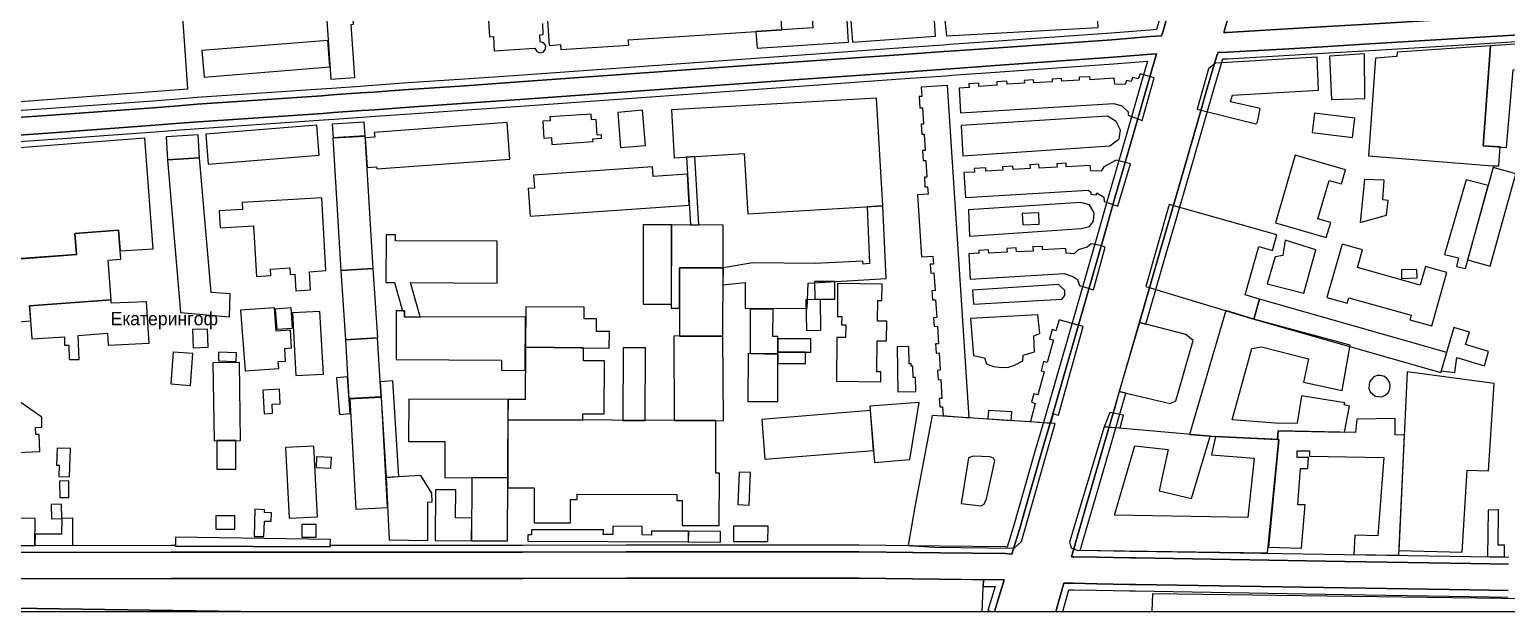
# Model space of a CAD drawing. Extents: x -1571 to 863, y -881 to 2148.
# Drawn here: x -687 to -16, y -850 to -586 of the extents above; entities that cross this region are included whole.
import ezdxf

# ---------------------------------------------------------------- set-up
doc = ezdxf.new("R2010")
doc.units = 0
for name, color, linetype in [('AREAS', 62, 'CONTINUOUS'), ('BUILDINGS_CONTEXT', 9, 'CONTINUOUS'), ('LABELS', 7, 'CONTINUOUS'), ('LAND_EDGE', 8, 'CONTINUOUS'), ('ROADS_CITY', 8, 'CONTINUOUS'), ('SIDEWALKS', 9, 'CONTINUOUS'), ('WATER', 5, 'CONTINUOUS')]:
    doc.layers.add(name, color=color, linetype=linetype)

msp = doc.modelspace()

# ---------------------------------------------------------------- linework, layer by layer
at = {"layer": 'AREAS'}
for points in [[(-96.2, -597.8), (-95.4, -617.5), (-80.2, -617), (-80.3, -596.8)], [(-263.6, -629.3), (-262.8, -643), (-196, -638.5), (-191.8, -635.3), (-191.2, -631.4), (-193.2, -627.5), (-197.1, -625.1)], [(-260.3, -667.6), (-259.8, -679.6), (-209, -676), (-205.2, -675.1), (-203.5, -672.8), (-203.1, -669), (-205.2, -665.3), (-209.2, -664.2)], [(-124.6, -701.2), (-107.9, -705.5), (-102.5, -685.8), (-116.4, -681.3), (-117.4, -688.4), (-120.9, -688.9)], [(-258.4, -704.1), (-257.9, -710.4), (-217.9, -708.1), (-216.5, -706.5), (-216.5, -704.2), (-219.4, -701.5)], [(-191.745, -750.167), (-168.7, -755.6), (-166, -754.4), (-158.2, -726.9), (-161.5, -724.2), (-182.609, -718.714)], [(-263.6, -801), (-254.6, -802.1), (-253.1, -801.3), (-252.1, -798.9), (-248.3, -781.6), (-248.9, -780.4), (-250.4, -779.8), (-258, -779.5), (-260.3, -780.2)], [(-620.5, -820.3), (-550.2, -820.7), (-550.1, -817.3), (-620.5, -816.3)], [(-820.765, -843.231), (-814.42, -843.369), (-793, -843.6), (-793.1, -847), (-590.8, -850), (-254, -850), (-253.412, -835.602), (-273.371, -835.4), (-310.041, -834.9), (-415.694, -834.9), (-462.894, -835), (-547.696, -835), (-622.492, -835.1), (-702.71, -835.2), (-770.613, -834.9), (-799.174, -834.9), (-802.2, -837.4), (-819.8, -837), (-819.8, -841.3)], [(-177, -850), (117.9, -850), (118, -846), (-176.7, -842)]]:
    msp.add_lwpolyline(points, close=True, dxfattribs=at)
at = {"layer": 'BUILDINGS_CONTEXT'}
for points in [[(-314.7, -591.5), (-317.1, -553.8), (-332.9, -554.8), (-330.9, -584.9), (-356.8, -586.6), (-356.3, -594.2)], [(-233.7, -569.3), (-256.1, -571.2), (-257.1, -557.4), (-273.4, -558.3), (-270.3, -588.6), (-201.3, -584.7), (-202.3, -566.7), (-209.7, -567), (-227.1, -568.7), (-227.4, -565.1), (-234, -565.8)], [(-753, -623), (-614.9, -612.7), (-618.1, -566.9), (-664.8, -569.8), (-664.9, -567.8), (-704.8, -571.1), (-704.7, -572.2), (-736.9, -576), (-754.4, -621.5)], [(-452, -574.6), (-450.8, -592.9), (-445.6, -592.5), (-445.4, -594.8), (-414.6, -592.8), (-414.8, -590.4), (-345, -585.8), (-346.3, -565.9), (-353.8, -566.4), (-353.4, -572.5), (-360.6, -573), (-360.9, -569.3), (-400.2, -571.9), (-399.9, -575.8), (-410.3, -576.5), (-410.7, -571.9), (-417.5, -572.4), (-417.5, -573.5), (-445.2, -575.4), (-445.2, -574.1)], [(-549.9, -608.3), (-539, -607.5), (-540.7, -583.4), (-539.6, -583.3), (-540.2, -574.3), (-552.2, -574.8)], [(-275.893, -578.999), (-313.7, -581.7), (-313.007, -591.401), (-275.2, -588.7)], [(60.6, -587.7), (-23.1, -593.1), (-26.4, -638.5), (-15.9, -639.2), (-12.8, -604), (51.5, -602), (51.6, -604), (61.5, -603.6)], [(-551.3, -590.6), (-608.5, -595.2), (-607.527, -607.302), (-550.327, -602.702)], [(-78.6, -643), (-22.2, -647.6), (-19.3, -647.6), (-18.7, -639), (-26.4, -638.5), (-23.1, -593.1), (-65.5, -595.9), (-65.7, -598), (-75.4, -598.7)], [(-151.2, -603.5), (-156.3, -621.9), (-129.7, -628.5), (-129, -627.7), (-127.7, -621.5), (-141.2, -618.6), (-140.3, -615.5), (-101.2, -613.3), (-101.9, -598.2), (-148.1, -600.9)], [(-263.9, -623.6), (-194.2, -619.3), (-190.6, -620.3), (-187.7, -623), (-187.7, -624.6), (-181.4, -627), (-175.9, -607.7), (-182.3, -605.8), (-183.1, -608.1), (-185.8, -607.5), (-186.3, -609.3), (-188.5, -608.8), (-189, -610.6), (-193.8, -610.5), (-194, -607.8), (-205, -608.5), (-205.1, -607.1), (-210, -607.4), (-210, -608.7), (-217.9, -609.2), (-218, -607.9), (-222.3, -608.2), (-222.2, -609.4), (-230.6, -609.9), (-230.7, -608.5), (-234.9, -608.8), (-234.8, -610.1), (-242.7, -610.5), (-242.8, -609.1), (-247.4, -609.4), (-247.3, -611), (-255.5, -611.5), (-255.6, -610.1), (-260.1, -610.4), (-260, -612), (-264.5, -612.3)], [(-393.9, -643.9), (-362.1, -642), (-360.5, -669.4), (-299.1, -665.8), (-302, -616.8), (-395.2, -622.2)], [(-272.1, -757), (-271.8, -761), (-259.9, -762), (-269.8, -611.1), (-281.7, -611.9), (-281.4, -616.1), (-282.6, -616.1), (-282.3, -621.2), (-281.1, -621.2), (-280.7, -628.6), (-281.8, -628.7), (-281.5, -633.2), (-280.4, -633.2), (-279.9, -640.6), (-281.1, -640.7), (-280.8, -645.2), (-279.6, -645.1), (-279.1, -652.7), (-280.3, -652.7), (-280.1, -657.2), (-278.8, -657.1), (-278.6, -660.5), (-283.4, -660.8), (-281.6, -689), (-276.4, -688.7), (-276.2, -692.2), (-277.7, -692.3), (-277.4, -696.3), (-276, -696.2), (-275.4, -704.2), (-276.9, -704.3), (-276.6, -708.4), (-275.2, -708.4), (-274.7, -716.5), (-276.1, -716.6), (-275.8, -720.5), (-274.4, -720.4), (-273.9, -728.4), (-275.2, -728.5), (-274.9, -732.7), (-273.6, -732.6), (-273.1, -740.4), (-274.4, -740.5), (-274.1, -744.8), (-272.8, -744.7), (-272.3, -753.2), (-273.5, -753.2), (-273.2, -757.1)], [(-419.6, -623.3), (-418.3, -639.3), (-406.993, -638.381), (-408.293, -622.381)], [(-84.8, -625.9), (-103.1, -623.7), (-104.159, -632.505), (-85.859, -634.705)], [(-605.6, -646.9), (-555.186, -642.799), (-556.3, -629.1), (-606.714, -633.201)], [(-548.952, -634.903), (-534.4, -634.1), (-534.748, -627.797), (-549.3, -628.6)], [(-469.8, -627.9), (-530.2, -632.4), (-530, -634.6), (-534.3, -634.9), (-533.5, -648.4), (-529.2, -648.1), (-529.1, -649), (-468.6, -644.5)], [(-431.5, -626.7), (-431.7, -624.1), (-450.4, -625.4), (-450.3, -627.1), (-453.7, -627.3), (-453.2, -635), (-449.7, -634.7), (-449.5, -637.9), (-430.8, -636.6), (-430.9, -635.3), (-426.9, -635), (-427, -633.5), (-428.9, -633.7), (-429.4, -626.5)], [(-708.4, -691.2), (-665.5, -687.8), (-666.2, -678.3), (-646.4, -676.8), (-645.7, -686.2), (-630.7, -685.3), (-634.5, -635.1), (-738.6, -643), (-736.7, -668.6), (-772.6, -671.3), (-794.6, -730.4), (-706.1, -723.7)], [(-624.1, -644.9), (-609.6, -644), (-610.252, -633.497), (-624.752, -634.397)], [(-545.4, -695.2), (-530.7, -694.3), (-534.391, -634.012), (-549.091, -634.912)], [(-609.6, -644), (-624.1, -644.9), (-618.3, -714.2), (-596, -716.2), (-595.6, -705.7), (-604.3, -705.2)], [(-388.3, -643.6), (-386.588, -674.609), (-382.8, -674.4), (-384.512, -643.391)], [(-111.8, -642.7), (-120.7, -673.5), (-97.7, -680.2), (-95.7, -673.4), (-101.5, -671.7), (-96.4, -654.2), (-90.8, -655.8), (-89, -649.4)], [(-460.3, -657.9), (-459.4, -670.5), (-387.1, -665.4), (-387.9, -651.4), (-403.5, -652.5), (-403.8, -648), (-457.8, -651.9), (-457.4, -657.7)], [(-200, -650), (-204.7, -649.9), (-204.9, -647.4), (-215.8, -648.1), (-215.9, -646.4), (-220.1, -646.7), (-220, -648.2), (-228.2, -648.7), (-228.3, -646.9), (-232.4, -647.2), (-232.3, -648.8), (-240, -649.3), (-240.1, -647.7), (-244.8, -648), (-244.7, -649.6), (-252.3, -650), (-252.4, -648.5), (-257.6, -648.8), (-257.5, -650.4), (-262.3, -650.7), (-261.6, -662), (-205.8, -658.6), (-204.6, -659.6), (-204.7, -660.4), (-202.3, -660.8), (-201.9, -659.8), (-198.7, -661.9), (-198.6, -663.8), (-192.4, -665.9), (-186.7, -646.7), (-193.1, -645), (-198.8, -648)], [(-23.238, -693.195), (-11.6, -651.3), (-21.931, -648.43), (-33.568, -690.326)], [(-82.3, -673.3), (-70.4, -670), (-69.6, -663.3), (-72, -663.1), (-71.4, -654.1), (-80.4, -653.8)], [(-34.4, -694.3), (-24.2, -656.6), (-34.2, -653.9), (-44, -687.8), (-37.6, -689.4), (-38.6, -693.3)], [(-552.2, -695.2), (-554.1, -662.1), (-590.2, -664.2), (-590, -667.4), (-600.7, -668), (-600.2, -675.7), (-585, -674.9), (-583.7, -697.8), (-577.2, -697.4), (-577.3, -694.5), (-568.6, -693.9), (-568.4, -697), (-566.3, -696.8), (-565.9, -704.3), (-559.2, -703.9), (-559.7, -695.7)], [(-358.2, -691.7), (-371.7, -694), (-371.8, -701.7), (-361.7, -700.6), (-361.7, -712.2), (-333.6, -712.4), (-333.1, -700.9), (-297.6, -698.7), (-299.1, -665.8), (-306.3, -666.2), (-305.2, -692), (-308.1, -692.3), (-308.2, -690.9), (-329.9, -691.9)], [(-228.1, -674.1), (-228.3, -669), (-235.796, -669.294), (-235.596, -674.394)], [(-169.1, -665.1), (-179.7, -702.4), (-130.6, -717.2), (-128, -708.1), (-134.6, -706.2), (-128.3, -684.3), (-122.1, -686), (-120.1, -679)], [(-645.4, -690), (-646.4, -676.8), (-666.2, -678.3), (-665.5, -687.8), (-701.3, -690.4), (-699.2, -719), (-686.3, -718), (-686.8, -711.2), (-649.8, -708.4), (-651.1, -690.4)], [(-408.1, -710.4), (-395.2, -710.4), (-395.2, -674.4), (-408.1, -674.4)], [(-371.7, -674.5), (-395.2, -674.4), (-395.3, -712.2), (-391.6, -712.2), (-391.5, -694), (-371.7, -694)], [(-509.3, -716.2), (-513.7, -700.6), (-474.4, -700.9), (-474.3, -681.8), (-520.6, -681.6), (-520.6, -679), (-524.8, -678.9), (-525, -700.6), (-521, -700.6), (-517.4, -713.5), (-516.4, -713.5), (-516.4, -716.2)], [(-259.5, -699), (-216.7, -696.5), (-212.5, -698), (-210.7, -699.3), (-209.8, -701.9), (-203.5, -703.9), (-198.1, -684.6), (-200.3, -683.8), (-204.5, -683.1), (-206.3, -684.5), (-210.4, -685.7), (-212.3, -687.5), (-215.9, -687.2), (-216, -685.2), (-226.6, -685.8), (-226.7, -684.2), (-231, -684.4), (-230.9, -686.3), (-238.5, -686.7), (-238.6, -684.9), (-242.8, -685.2), (-242.7, -686.8), (-251, -687.3), (-251.1, -685.7), (-255.6, -686), (-255.6, -687.3), (-260.1, -687.6)], [(-90.5, -683.2), (-97.4, -707.4), (-88.2, -710), (-87.5, -707.5), (-59.2, -715.5), (-59.8, -717.5), (-49.8, -720.3), (-43, -696.1), (-52.7, -693.3), (-55.1, -701.8), (-83.5, -693.7), (-81.3, -685.8)], [(-545.4, -695.2), (-543.3, -726.7), (-528.605, -725.72), (-530.705, -694.22)], [(-371.8, -725.1), (-371.7, -694), (-391.5, -693.936), (-391.6, -725.036)], [(-56.6, -694.7), (-63.609, -694.9), (-63.5, -698.7), (-56.491, -698.5)], [(-330.116, -708.2), (-320.912, -708.099), (-321, -700.1), (-330.204, -700.201)], [(-299.5, -701.3), (-319.7, -701.1), (-319.8, -716.1), (-317.8, -716.1), (-317.9, -719.8), (-316, -719.8), (-316.1, -725.6), (-320, -725.5), (-320.2, -745.4), (-300.1, -745.7), (-300, -741.1), (-301.9, -741.1), (-301.7, -727.1), (-297.5, -727.1), (-297.4, -718.2), (-301.6, -718.2), (-301.5, -708.7), (-299.6, -708.7)], [(-632.4, -728.2), (-633.7, -709.3), (-649.7, -709.9), (-649.8, -708.4), (-686.8, -711.2), (-685.7, -726.1), (-671, -725.3), (-670.9, -729), (-669, -729), (-668.8, -735.6), (-664.2, -735.5), (-664.7, -724.6), (-651.4, -723.6), (-651.1, -729.1)], [(-327.3, -722.306), (-327.5, -708.3), (-334.1, -708.394), (-333.9, -722.4)], [(-43, -732.4), (-128, -708.1), (-130.601, -717.2), (-45.601, -741.5)], [(-575.5, -712.1), (-590.9, -713.2), (-588.9, -740.7), (-573.6, -739.6), (-573.8, -736.5), (-570.5, -736.3), (-570.9, -730.5), (-567.8, -730.2), (-568.3, -722.3), (-574.8, -722.7)], [(-567.3, -721.3), (-568.004, -712.146), (-575.2, -712.7), (-574.496, -721.854)], [(-553.3, -742.2), (-554.9, -713.698), (-567.4, -714.4), (-565.8, -742.902)], [(-520.2, -713.4), (-520.3, -735.6), (-472.4, -735.9), (-472.4, -740.4), (-461.6, -740.5), (-461.5, -716.4), (-516.4, -716.2), (-516.4, -713.5)], [(-461.4, -711.6), (-461.5, -730), (-423.5, -730.4), (-423.3, -722.9), (-429.2, -722.9), (-429.2, -717.1), (-434.8, -717.1), (-434.8, -711.8)], [(-359.5, -712.7), (-359.5, -732.9), (-346.8, -733.2), (-346.9, -725.1), (-349.1, -725.1), (-349, -712.7)], [(-228.7, -715.2), (-259.4, -717), (-257.9, -733.8), (-253, -734.8), (-252, -737.5), (-248.9, -738.8), (-245, -739.2), (-242, -739), (-239.3, -738.2), (-235.6, -736.1), (-235.4, -733.6), (-230.3, -732.1), (-230.6, -724.8), (-227.8, -723.8)], [(-229.9, -755.5), (-232.1, -763.7), (-222.8, -764.5), (-221.6, -760.3), (-219.4, -760.9), (-208.2, -720.5), (-219.1, -717.5), (-220.5, -722.5), (-222.2, -722), (-223.4, -726.3), (-221.7, -726.7), (-224.5, -736.9), (-226.1, -736.5), (-227.3, -740.7), (-225.8, -741.2), (-228.7, -751.6), (-230.5, -751.1), (-231.6, -755)], [(-130.6, -717.2), (-143.3, -713.3), (-159.8, -769.6), (-148, -770.6), (-119.9, -771.9), (-119.5, -768), (-89.5, -768.6), (-87.1, -756.7), (-89.6, -756.2), (-89.3, -755.3), (-108.9, -752.1), (-111, -764.5), (-118.9, -764.6), (-140.5, -762.9), (-131.5, -730.6), (-127.1, -729.8), (-105.8, -735.2), (-108.1, -745.9), (-90.5, -749.7), (-86.8, -729)], [(-605.7, -730), (-606.002, -721.751), (-612.8, -722), (-612.498, -730.249)], [(-45.5, -740.7), (-39.3, -741.5), (-38.4, -734.7), (-25.9, -738.4), (-24, -731.9), (-34.4, -728.8), (-32.7, -723.1), (-39.7, -721.1)], [(-527.1, -752.6), (-528.7, -725.7), (-543.308, -726.569), (-541.708, -753.469)], [(-435.1, -736.1), (-435.2, -730.3), (-461.5, -730), (-461.6, -753.8), (-469.4, -753.8), (-469.5, -762.9), (-435.4, -763.1), (-435.4, -760.3), (-425.7, -760.3), (-425.6, -736.2)], [(-417.1, -730.2), (-417.3, -763.2), (-407.2, -763.261), (-407, -730.261)], [(-394.1, -725), (-393.899, -763.416), (-371.6, -763.3), (-371.801, -724.884)], [(-346.9, -732.3), (-331.8, -732.3), (-331.8, -726.1), (-346.9, -726.1)], [(-287.3, -729.7), (-292.7, -729.8), (-292.3, -750.2), (-284.2, -750.1), (-284.3, -743.7), (-285.4, -743.7), (-285.5, -738.6), (-286.3, -738.6), (-286.3, -737.5), (-287.2, -737.5)], [(-613.7, -747.3), (-612.7, -732.8), (-621.606, -732.186), (-622.606, -746.686)], [(-603.5, -737.1), (-603, -772.5), (-590.993, -772.33), (-591.493, -736.93)], [(-592.8, -732.5), (-600.904, -732.3), (-601, -736.2), (-592.896, -736.4)], [(-346.9, -754.7), (-346.799, -732.963), (-360.4, -732.9), (-360.501, -754.637)], [(-334.3, -737.4), (-334.3, -732.3), (-346.9, -732.3), (-346.9, -737.4)], [(-547.301, -743.884), (-546, -760.5), (-541.099, -760.116), (-542.4, -743.5)], [(-78.4, -748.8), (-77.8, -750.2), (-75.5, -752.2), (-72.5, -752.5), (-70.9, -751.8), (-69.6, -750.7), (-68.9, -749.1), (-68.7, -747.4), (-69, -745.8), (-70, -744.3), (-71.3, -743.3), (-72.9, -742.8), (-74.6, -742.9), (-76.1, -743.4), (-78.1, -745.7)], [(-60.9, -741.1), (-64.7, -822.3), (-35.9, -823), (-33.7, -785.9), (-24, -786.2), (-21.5, -746.4)], [(-573.3, -749), (-580.9, -749.5), (-580.2, -760.3), (-576.4, -760), (-576.6, -755.9), (-572.9, -755.7)], [(-527.503, -745.655), (-524.8, -789.1), (-519.097, -788.745), (-521.8, -745.3)], [(-701.3, -752), (-709, -751.9), (-709, -761.7), (-701.2, -761.6), (-701.2, -773.7), (-698.9, -774), (-699, -778.1), (-682.2, -777.4), (-682.4, -769.6), (-684, -769.7), (-684.1, -766.4), (-681.2, -766.3), (-681.3, -761.8), (-693.6, -753.1)], [(-541.3, -753.3), (-538.6, -803.5), (-524.199, -802.725), (-526.899, -752.525)], [(-498.2, -789.2), (-469.6, -789.3), (-469.4, -753.8), (-514.5, -753.6), (-514.6, -772.8), (-498.1, -772.8)], [(-282.6, -755.1), (-305, -756.8), (-302.9, -782.3), (-286.9, -781)], [(-375, -763.3), (-469.5, -762.9), (-469.6, -793.8), (-457.5, -793.9), (-457.5, -809.8), (-441.1, -809.8), (-441, -799.1), (-438.1, -799.1), (-438.1, -796.7), (-392.8, -796.9), (-392.8, -799.6), (-390.3, -799.6), (-390.4, -811), (-373.5, -811), (-373.4, -787.2), (-375.1, -787.2)], [(-304.8, -758.8), (-354.2, -762.8), (-352.734, -780.903), (-303.334, -776.903)], [(-220.8, -764.6), (-276.8, -761), (-284.7, -802.5), (-287.6, -820), (-275.7, -820.8), (-239.5, -821.2), (-236.2, -818.2)], [(-251.451, -762.497), (-240.8, -763.2), (-240.549, -759.403), (-251.2, -758.7)], [(-198.6, -766.2), (-191.3, -766.6), (-189.8, -760.9), (-196, -759.7)], [(-119.9, -771.9), (-119.3, -771.9), (-123.9, -820.8), (-109, -821.2), (-107.3, -801.6), (-110.6, -801.5), (-109.4, -785), (-106.1, -785.1), (-105.8, -780.1), (-111, -780), (-111, -777), (-105.3, -777.1), (-105.3, -779.4), (-71.6, -780), (-74.3, -815.7), (-84.8, -815.4), (-85.2, -824.2), (-64.8, -824.5), (-62.1, -769.9), (-66.4, -769.8), (-66.4, -762.3), (-83.9, -762.6), (-84.4, -768.7), (-119.5, -768)], [(-149.9, -778.8), (-130.4, -780.4), (-133.4, -807.4), (-193.9, -806.3), (-184.7, -774.8), (-169.5, -776.5), (-173.6, -795.2), (-158.9, -798.7), (-150.4, -770.4), (-198.6, -766.2), (-214.3, -818.6), (-213.6, -821.1), (-211, -822.2), (-124.4, -823.3), (-119.3, -771.9), (-148, -770.6)], [(-668.6, -788.9), (-668.2, -776), (-674.2, -775.8), (-674.5, -783.5), (-673.3, -783.6), (-673.5, -788.7)], [(-601.7, -772.3), (-601.7, -785.3), (-593.1, -785.3), (-593.1, -772.3)], [(-570.5, -775.6), (-568.898, -807.645), (-556, -807), (-557.602, -774.955)], [(-556.619, -784.599), (-549.9, -784.9), (-549.681, -780.001), (-556.4, -779.7)], [(-673.2, -790.8), (-673.1, -798.3), (-668.899, -798.244), (-668.999, -790.744)], [(-524.8, -789.1), (-523.4, -817.4), (-505.8, -817.7), (-505.9, -800.3), (-503.9, -800.2), (-504, -796.3), (-509.1, -788.2)], [(-485.9, -789.2), (-486, -817.9), (-469.7, -817.957), (-469.6, -789.257)], [(-359.9, -801.7), (-359.3, -786.9), (-364.404, -786.693), (-365.004, -801.493)], [(-502.4, -794.7), (-502.5, -817.8), (-486, -817.9), (-485.9, -807.6), (-493.3, -807.5), (-493.2, -794.8)], [(-677, -801.372), (-676.9, -807.9), (-672.2, -807.828), (-672.3, -801.3)], [(-580, -803.8), (-584.5, -803.6), (-584.8, -815.9), (-580.3, -816), (-580.1, -809), (-577, -809), (-576.9, -805.2), (-580, -805.1)], [(-24.1, -804), (-24.4, -825.1), (-16.7, -825.2), (-16.8, -819.9), (-19.6, -819.9), (-19.5, -803.9)], [(-684.403, -820.156), (-684.199, -807.759), (-700, -807.5), (-700.203, -819.897)], [(-667.1, -807.7), (-672.2, -807.8), (-672.3, -814.9), (-684.3, -814.9), (-684.4, -820), (-667.1, -819.9)], [(-602.2, -806.6), (-602.2, -812.6), (-593.6, -812.6), (-593.6, -806.6)], [(-563.1, -810.5), (-563.1, -816.2), (-556.6, -816.2), (-556.6, -810.5)], [(-460.4, -818), (-387.5, -818.4), (-387.5, -813.6), (-404.3, -813.5), (-404.3, -815.3), (-408.5, -815.2), (-408.5, -811.4), (-421.9, -811.3), (-421.9, -815), (-426.2, -815), (-426.1, -813), (-458.7, -812.9), (-458.7, -815.2), (-460.4, -815.2)], [(-351.3, -811.3), (-367, -811.2), (-367.045, -818.2), (-351.345, -818.3)], [(-372.867, -813.7), (-387.5, -813.6), (-387.533, -818.4), (-372.9, -818.5)]]:
    msp.add_lwpolyline(points, close=True, dxfattribs=at)
msp.add_lwpolyline([(-478.9, -571.3), (-477.8, -589), (-476, -588.9), (-475.7, -595.3), (-457.2, -594.2), (-456.4, -595.6), (-455, -596.3), (-453.4, -595.9), (-452.4, -594.6), (-452.3, -593), (-453.3, -591.7), (-454.9, -591.3), (-455, -588.1), (-453.4, -588), (-453.7, -582.9)], dxfattribs=at)
at = {"layer": 'LAND_EDGE'}
msp.add_lwpolyline([(-807.1, -846.8), (-590.8, -850), (800, -850), (800, -124.3), (749.6, -147.3), (657.2, -139.3), (8.1, -88.8), (-33.2, -90.4), (-48.6, -96.9), (-94.4, -133.2), (-120.6, -144.3), (-299.1, -155.8), (-430.5, -165.5), (-505.5, -188.5), (-516.3, -194.6), (-598.9, -164), (-677.5, -158), (-679.1, -156.6), (-722.5, -154)], dxfattribs=at)
at = {"layer": 'ROADS_CITY'}
for points in [[(12.022, -577.709), (-35.873, -580.608), (-78.573, -583.208), (-99.969, -584.508), (-115.262, -585.408), (-142.887, -587.003), (-144.245, -587.038), (-141.948, -579.207), (-127.653, -531.125), (-121.753, -511.325), (-102.25, -445.714), (-94.997, -421.135), (-92.79, -412.308), (-89.068, -412.725), (-29.056, -408.886), (-19.551, -408.286), (14.165, -406.085)], [(-167.656, -571.907), (-172.028, -586.956), (-172.031, -586.955), (-172.514, -588.625), (-177.67, -588.909), (-195.201, -590.311), (-248.681, -594.11), (-268.792, -595.511), (-271.394, -595.711), (-289.782, -597.01), (-333.584, -600.11), (-464.582, -609.51), (-488.975, -611.209), (-516.881, -613.11), (-530.581, -614.11), (-536.476, -614.509), (-549.306, -615.412), (-554.1, -615.811), (-610.596, -619.611), (-619.221, -620.313), (-630.502, -621.211), (-679.082, -624.71), (-754.276, -629.91)], [(-14.898, -828.501), (-32.1, -828.201), (-89.302, -827.301), (-184.349, -825.7), (-186.939, -825.7), (-201.683, -825.401), (-212.318, -825.2), (-213.479, -825.19), (-211.532, -818.354), (-203.837, -791.97), (-193.836, -757.365), (-172.838, -685.072), (-166.238, -662.373), (-156.032, -627.254), (-151.642, -611.887), (-147.204, -597.067), (-147.188, -597.071), (-146.906, -596.108), (-142.513, -595.997), (-114.738, -594.392), (-99.431, -593.492), (-78.027, -592.192), (-35.327, -589.592), (12.578, -586.691)], [(-753.724, -637.89), (-678.518, -632.69), (-629.898, -629.189), (-618.579, -628.287), (-610.004, -627.589), (-553.5, -623.789), (-548.694, -623.388), (-535.924, -622.491), (-530.019, -622.09), (-516.319, -621.09), (-488.425, -619.191), (-464.018, -617.49), (-333.016, -608.09), (-289.218, -604.99), (-270.806, -603.689), (-268.208, -603.489), (-248.119, -602.09), (-194.599, -598.289), (-177.13, -596.891), (-174.871, -596.767), (-177.267, -605.044), (-186.068, -635.647), (-194.468, -664.748), (-196.97, -673.454), (-207.87, -711.453), (-222.363, -761.831), (-227.162, -778.227), (-234.972, -805.262), (-236.656, -811.207), (-240.512, -823.907), (-243.462, -823.702), (-273.229, -823.4), (-309.959, -822.9), (-415.706, -822.9), (-462.906, -823), (-547.704, -823), (-622.508, -823.1), (-702.69, -823.2)], [(-702.71, -835.2), (-622.492, -835.1), (-547.696, -835), (-462.894, -835), (-415.694, -834.9), (-310.041, -834.9), (-273.371, -835.4), (-244.111, -835.696), (-248.489, -850), (-220.52, -850), (-216.883, -837.162), (-212.482, -837.2), (-201.917, -837.399), (-187.061, -837.7), (-184.451, -837.7), (-89.498, -839.299), (-32.3, -840.199), (-15.102, -840.499)]]:
    msp.add_lwpolyline(points, dxfattribs=at)
at = {"layer": 'SIDEWALKS'}
for points in [[(14.165, -406.085), (-19.551, -408.286), (-29.056, -408.886), (-89.068, -412.725), (-92.79, -412.308), (-94.997, -421.135), (-102.25, -445.714), (-121.753, -511.325), (-127.653, -531.125), (-141.948, -579.207), (-144.245, -587.038), (-142.887, -587.003), (-115.262, -585.408), (-99.969, -584.508), (-78.573, -583.208), (-35.873, -580.608), (12.022, -577.709)], [(-170.535, -571.062), (-174.801, -585.746), (-177.872, -585.915), (-195.427, -587.32), (-248.891, -591.117), (-269.012, -592.519), (-271.615, -592.719), (-289.994, -594.017), (-333.798, -597.118), (-464.794, -606.517), (-489.181, -608.217), (-517.093, -610.117), (-530.792, -611.117), (-536.682, -611.517), (-549.536, -612.42), (-554.326, -612.82), (-610.819, -616.619), (-619.462, -617.323), (-630.729, -618.22), (-679.293, -621.717), (-754.482, -626.917)], [(-754.276, -629.91), (-679.082, -624.71), (-630.502, -621.211), (-619.221, -620.313), (-610.596, -619.611), (-554.1, -615.811), (-549.306, -615.412), (-536.476, -614.509), (-530.581, -614.11), (-516.881, -613.11), (-488.975, -611.209), (-464.582, -609.51), (-333.584, -600.11), (-289.782, -597.01), (-271.394, -595.711), (-268.792, -595.511), (-248.681, -594.11), (-195.201, -590.311), (-177.67, -588.909), (-172.514, -588.625), (-172.031, -586.955), (-172.028, -586.956), (-167.656, -571.907)], [(12.578, -586.691), (-35.327, -589.592), (-78.027, -592.192), (-99.431, -593.492), (-114.738, -594.392), (-142.513, -595.997), (-146.906, -596.108), (-147.188, -597.071), (-147.204, -597.067), (-151.642, -611.887), (-156.032, -627.254), (-166.238, -662.373), (-172.838, -685.072), (-182.609, -718.714), (-179.704, -719.468), (-169.957, -685.909), (-163.357, -663.21), (-153.15, -628.084), (-148.762, -612.729), (-144.667, -599.052), (-142.388, -598.995), (-114.564, -597.387), (-99.252, -596.487), (-77.845, -595.186), (-35.145, -592.586), (12.764, -589.686)], [(-702.69, -823.2), (-622.508, -823.1), (-547.704, -823), (-462.906, -823), (-415.706, -822.9), (-309.959, -822.9), (-273.229, -823.4), (-243.462, -823.702), (-240.512, -823.907), (-236.656, -811.207), (-234.972, -805.262), (-227.162, -778.227), (-222.363, -761.831), (-207.87, -711.453), (-196.97, -673.454), (-194.468, -664.748), (-186.068, -635.647), (-177.267, -605.044), (-174.871, -596.767), (-177.13, -596.891), (-194.599, -598.289), (-248.119, -602.09), (-268.208, -603.489), (-270.806, -603.689), (-289.218, -604.99), (-333.016, -608.09), (-464.018, -617.49), (-488.425, -619.191), (-516.319, -621.09), (-530.019, -622.09), (-535.924, -622.491), (-548.694, -623.388), (-553.5, -623.789), (-610.004, -627.589), (-618.579, -628.287), (-629.898, -629.189), (-678.518, -632.69), (-753.724, -637.89)], [(-753.518, -640.883), (-678.307, -635.683), (-629.671, -632.18), (-618.338, -631.277), (-609.781, -630.581), (-553.274, -626.78), (-548.464, -626.38), (-535.718, -625.483), (-529.808, -625.083), (-516.107, -624.083), (-488.219, -622.183), (-463.806, -620.483), (-332.802, -611.082), (-289.006, -607.983), (-270.585, -606.681), (-267.988, -606.481), (-247.909, -605.083), (-194.373, -601.28), (-178.943, -600.046), (-180.149, -604.212), (-188.95, -634.816), (-197.351, -663.917), (-199.853, -672.627), (-210.753, -710.625), (-225.244, -760.995), (-230.043, -777.389), (-237.856, -804.437), (-239.535, -810.362), (-242.688, -820.749), (-243.343, -820.703), (-273.193, -820.401), (-309.939, -819.9), (-415.71, -819.9), (-462.91, -820), (-547.706, -820), (-550.18, -820.003), (-550.2, -820.7), (-620.5, -820.3), (-620.5, -820.097), (-622.512, -820.1), (-702.686, -820.2)], [(-14.847, -825.501), (-32.051, -825.201), (-89.253, -824.301), (-184.324, -822.7), (-186.909, -822.7), (-201.624, -822.402), (-209.523, -822.253), (-208.65, -819.185), (-200.956, -792.807), (-190.954, -758.2), (-188.821, -750.856), (-191.745, -750.167), (-193.836, -757.365), (-203.837, -791.97), (-211.532, -818.354), (-213.479, -825.19), (-212.318, -825.2), (-201.683, -825.401), (-186.939, -825.7), (-184.349, -825.7), (-89.302, -827.301), (-32.1, -828.201), (-14.898, -828.501)], [(-15.102, -840.499), (-32.3, -840.199), (-89.498, -839.299), (-184.451, -837.7), (-187.061, -837.7), (-201.917, -837.399), (-212.482, -837.2), (-216.883, -837.162), (-220.52, -850), (-217.402, -850), (-214.62, -840.181), (-212.524, -840.199), (-201.976, -840.398), (-187.091, -840.7), (-184.476, -840.7), (-89.547, -842.299), (-32.349, -843.199), (-15.153, -843.499)]]:
    msp.add_lwpolyline(points, dxfattribs=at)
msp.add_lwpolyline([(-253.535, -838.601), (-248.154, -838.655), (-251.474, -849.502), (-249.849, -850), (-248.489, -850), (-244.111, -835.696), (-253.412, -835.602)], close=True, dxfattribs=at)
at = {"layer": 'WATER'}
msp.add_lwpolyline([(-1126.9, -850), (-590.8, -850), (-807.1, -846.8)], dxfattribs=at)

# ---------------------------------------------------------------- texts
at = {"layer": 'LABELS'}
msp.add_text('Екатерингоф', height=6, dxfattribs=at).set_placement((-650, -720))

doc.saveas('drawing.dxf')
